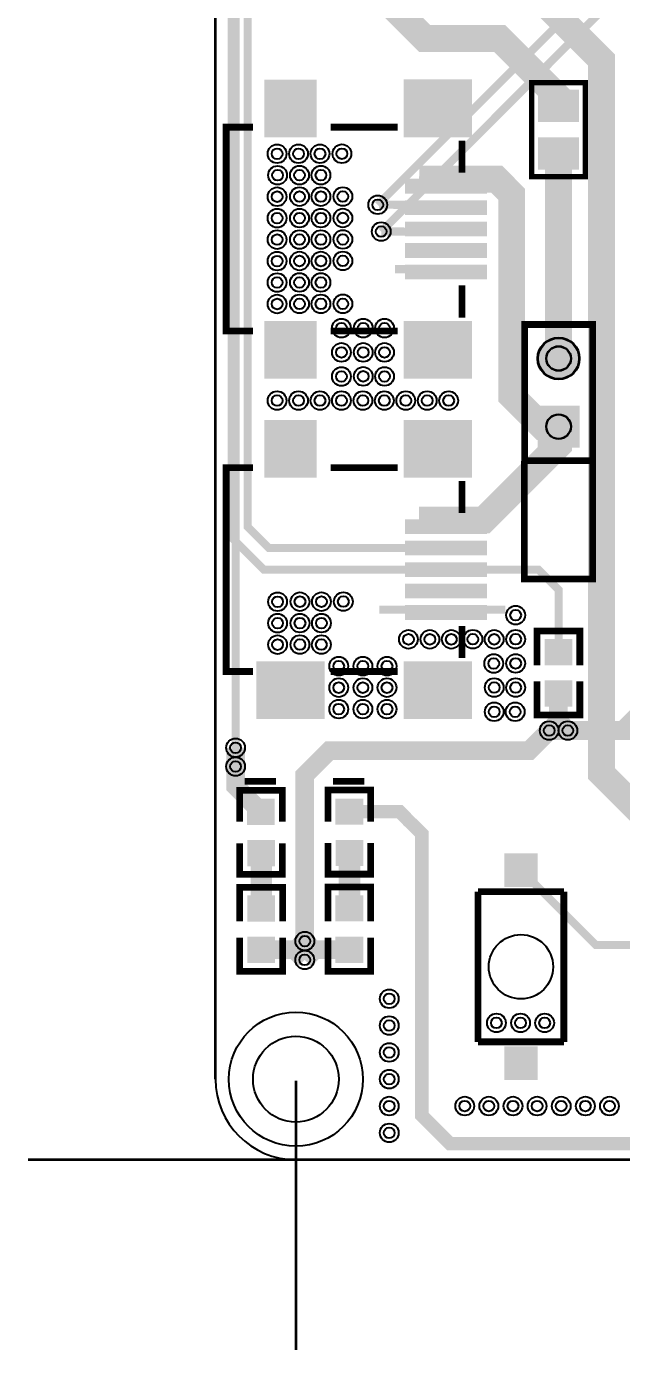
# Model space of a CAD drawing. Header units: millimetres. Extents: x -2 to 136, y -52 to 51.
# Drawn here: x -2.05 to 20.15, y -52.15 to -2.75 of the extents above; entities that cross this region are included whole.
import ezdxf

# ---------------------------------------------------------------- set-up
doc = ezdxf.new("R2010")
doc.units = ezdxf.units.MM
for name, color, linetype, true_color in [('BoardOutline', 7, 'Continuous', 0xff00ff), ('BottomLayer', 7, 'Continuous', 0x0000ff), ('BottomSolderLayer', 7, 'Continuous', 0xaa00ff), ('Document', 7, 'Continuous', 0xffffff), ('Hole', 7, 'Continuous', 0x222222), ('Multi-Layer', 7, 'Continuous', 0xc0c0c0), ('TopLayer', 7, 'Continuous', 0xff0000), ('TopPasterLayer', 7, 'Continuous', 0x808080), ('TopSilkLayer', 7, 'Continuous', 0xffff00), ('TopSolderLayer', 7, 'Continuous', 0x800080)]:
    doc.layers.add(name, color=color, linetype=linetype, true_color=true_color)

msp = doc.modelspace()

# ---------------------------------------------------------------- hatches: boundary and pattern name
at = {"layer": 'BottomSolderLayer'}
for points in [[(17.017500635001323, -15.130810261620582, 1), (18.588290576581205, -15.130810261620582, 1)], [(18.588264327626575, -18.456184063466026), (17.017526883955725, -18.456184063466026), (17.017526883955725, -16.885446619795403), (18.588264327626575, -16.885446619795403)]]:
    msp.add_hatch(color=256, dxfattribs=at).paths.add_polyline_path(points)
at = {"layer": 'Multi-Layer'}
for points in [[(17.042900685801424, -15.130810261620582, 1), (18.562890525781103, -15.130810261620582, 1)], [(18.56286512573024, -18.43078486156969), (17.04292608585206, -18.43078486156969), (17.04292608585206, -16.910845821691623), (18.56286512573024, -16.910845821691623)]]:
    msp.add_hatch(color=256, dxfattribs=at).paths.add_polyline_path(points)
at = {"layer": 'TopLayer'}
for points in [[(6.850393700787436, -4.758953517907003), (8.750317500634765, -4.758953517907003), (8.750317500634765, -6.859029718059446), (6.850393700787436, -6.859029718059446)], [(12.049784099567887, -4.7538735077470164), (14.549911099822111, -4.7538735077470164), (14.549911099822111, -6.85394970789946), (12.049784099567887, -6.85394970789946)], [(17.06527813055618, -6.292354584709187), (17.06527813055618, -5.132588265176537), (18.53543307086602, -5.132588265176537), (18.53543307086602, -6.292354584709187)], [(17.06527813055618, -8.070358140716394), (17.06527813055618, -6.91059182118363), (18.53543307086602, -6.91059182118363), (18.53543307086602, -8.070358140716394)], [(12.099822199644223, -8.455168910337875), (15.09982219964445, -8.455168910337875), (15.09982219964445, -8.955041910083764), (12.099822199644223, -8.955041910083764)], [(12.100076200152216, -9.254762509525108), (15.100076200152216, -9.254762509525108), (15.100076200152216, -9.754635509270997), (12.100076200152216, -9.754635509270997)], [(12.100076200152216, -10.054864109728214), (15.100076200152216, -10.054864109728214), (15.100076200152216, -10.554737109474218), (12.100076200152216, -10.554737109474218)], [(12.100076200152216, -10.854965709931435), (15.100076200152216, -10.854965709931435), (15.100076200152216, -11.354838709677438), (12.100076200152216, -11.354838709677438)], [(12.100076200152216, -11.654813309626661), (15.100076200152216, -11.654813309626661), (15.100076200152216, -12.154686309372664), (12.100076200152216, -12.154686309372664)], [(6.850393700787436, -13.755651511303085), (8.750317500634765, -13.755651511303085), (8.750317500634765, -15.855727711455415), (6.850393700787436, -15.855727711455415)], [(12.052070104140057, -13.755651511303085), (14.55194310388606, -13.755651511303085), (14.55194310388606, -15.855727711455415), (12.052070104140057, -15.855727711455415)], [(6.850393700787436, -17.453898907797793), (8.750317500634765, -17.453898907797793), (8.750317500634765, -19.553975107950237), (6.850393700787436, -19.553975107950237)], [(12.049784099567887, -17.448818897637807), (14.549911099822111, -17.448818897637807), (14.549911099822111, -19.54889509779025), (12.049784099567887, -19.54889509779025)], [(12.099822199644223, -21.150114300228665), (15.09982219964445, -21.150114300228665), (15.09982219964445, -21.649987299974555), (12.099822199644223, -21.649987299974555)], [(12.100076200152216, -21.9497078994159), (15.100076200152216, -21.9497078994159), (15.100076200152216, -22.449580899161788), (12.100076200152216, -22.449580899161788)], [(12.100076200152216, -22.749809499619005), (15.100076200152216, -22.749809499619005), (15.100076200152216, -23.249682499365008), (12.100076200152216, -23.249682499365008)], [(12.100076200152216, -23.549911099822225), (15.100076200152216, -23.549911099822225), (15.100076200152216, -24.049784099568228), (12.100076200152216, -24.049784099568228)], [(12.100076200152216, -24.349758699517338), (15.100076200152216, -24.349758699517338), (15.100076200152216, -24.849631699263455), (12.100076200152216, -24.849631699263455)], [(17.30505461010921, -26.542799085598176), (17.30505461010921, -25.612903225806576), (18.28498856997703, -25.612903225806576), (18.28498856997703, -26.542799085598176)], [(6.5504191008380985, -26.450596901193876), (9.050292100584102, -26.450596901193876), (9.050292100584102, -28.550673101346206), (6.5504191008380985, -28.550673101346206)], [(12.052070104140057, -26.450596901193876), (14.55194310388606, -26.450596901193876), (14.55194310388606, -28.550673101346206), (12.052070104140057, -28.550673101346206)], [(17.30505461010921, -28.084328168656384), (17.30505461010921, -27.15443230886467), (18.28498856997703, -27.15443230886467), (18.28498856997703, -28.084328168656384)], [(6.207772415544696, -32.49657099314197), (6.207772415544696, -31.56667513335026), (7.1877063754125174, -31.56667513335026), (7.1877063754125174, -32.49657099314197)], [(9.504699009397882, -32.491490982981986), (9.504699009397882, -31.561595123190273), (10.484632969265931, -31.561595123190273), (10.484632969265931, -32.491490982981986)], [(6.212852425704796, -34.03810007620018), (6.212852425704796, -33.10820421640847), (7.192786385572617, -33.10820421640847), (7.192786385572617, -34.03810007620018)], [(9.509779019557755, -34.03302006604008), (9.509779019557755, -33.10312420624848), (10.489712979425803, -33.10312420624848), (10.489712979425803, -34.03302006604008)], [(15.799085598171132, -34.80264160528327), (15.799085598171132, -33.60274320548638), (16.998983997968026, -33.60274320548638), (16.998983997968026, -34.80264160528327)], [(6.212852425704796, -36.09829819659649), (6.212852425704796, -35.168402336804775), (7.192786385572617, -35.168402336804775), (7.192786385572617, -36.09829819659649)], [(9.504699009397882, -36.09575819151644), (9.504699009397882, -35.16586233172461), (10.484632969265931, -35.16586233172461), (10.484632969265931, -36.09575819151644)], [(6.212852425704796, -37.63982727965458), (6.212852425704796, -36.70993141986287), (7.192786385572617, -36.70993141986287), (7.192786385572617, -37.63982727965458)], [(9.504699009397882, -37.63728727457453), (9.504699009397882, -36.70739141478282), (10.484632969265931, -36.70739141478282), (10.484632969265931, -37.63728727457453)], [(15.798323596647151, -40.80314960629926), (16.998221996443817, -40.80314960629926), (16.998221996443817, -42.00304800609604), (15.798323596647151, -42.00304800609604)]]:
    msp.add_hatch(color=256, dxfattribs=at).paths.add_polyline_path(points)
at = {"layer": 'TopPasterLayer'}
for points in [[(6.850393700787436, -4.758953517907003), (8.750317500634765, -4.758953517907003), (8.750317500634765, -6.859029718059446), (6.850393700787436, -6.859029718059446)], [(12.049784099567887, -4.7538735077470164), (14.549911099822111, -4.7538735077470164), (14.549911099822111, -6.85394970789946), (12.049784099567887, -6.85394970789946)], [(17.06527813055618, -6.292354584709187), (17.06527813055618, -5.132588265176537), (18.53543307086602, -5.132588265176537), (18.53543307086602, -6.292354584709187)], [(17.06527813055618, -8.070358140716394), (17.06527813055618, -6.91059182118363), (18.53543307086602, -6.91059182118363), (18.53543307086602, -8.070358140716394)], [(12.099822199644223, -8.455168910337875), (15.09982219964445, -8.455168910337875), (15.09982219964445, -8.955041910083764), (12.099822199644223, -8.955041910083764)], [(12.100076200152216, -9.254762509525108), (15.100076200152216, -9.254762509525108), (15.100076200152216, -9.754635509270997), (12.100076200152216, -9.754635509270997)], [(12.100076200152216, -10.054864109728214), (15.100076200152216, -10.054864109728214), (15.100076200152216, -10.554737109474218), (12.100076200152216, -10.554737109474218)], [(12.100076200152216, -10.854965709931435), (15.100076200152216, -10.854965709931435), (15.100076200152216, -11.354838709677438), (12.100076200152216, -11.354838709677438)], [(12.100076200152216, -11.654813309626661), (15.100076200152216, -11.654813309626661), (15.100076200152216, -12.154686309372664), (12.100076200152216, -12.154686309372664)], [(6.850393700787436, -13.755651511303085), (8.750317500634765, -13.755651511303085), (8.750317500634765, -15.855727711455415), (6.850393700787436, -15.855727711455415)], [(12.052070104140057, -13.755651511303085), (14.55194310388606, -13.755651511303085), (14.55194310388606, -15.855727711455415), (12.052070104140057, -15.855727711455415)], [(6.850393700787436, -17.453898907797793), (8.750317500634765, -17.453898907797793), (8.750317500634765, -19.553975107950237), (6.850393700787436, -19.553975107950237)], [(12.049784099567887, -17.448818897637807), (14.549911099822111, -17.448818897637807), (14.549911099822111, -19.54889509779025), (12.049784099567887, -19.54889509779025)], [(12.099822199644223, -21.150114300228665), (15.09982219964445, -21.150114300228665), (15.09982219964445, -21.649987299974555), (12.099822199644223, -21.649987299974555)], [(12.100076200152216, -21.9497078994159), (15.100076200152216, -21.9497078994159), (15.100076200152216, -22.449580899161788), (12.100076200152216, -22.449580899161788)], [(12.100076200152216, -22.749809499619005), (15.100076200152216, -22.749809499619005), (15.100076200152216, -23.249682499365008), (12.100076200152216, -23.249682499365008)], [(12.100076200152216, -23.549911099822225), (15.100076200152216, -23.549911099822225), (15.100076200152216, -24.049784099568228), (12.100076200152216, -24.049784099568228)], [(12.100076200152216, -24.349758699517338), (15.100076200152216, -24.349758699517338), (15.100076200152216, -24.849631699263455), (12.100076200152216, -24.849631699263455)], [(17.30505461010921, -26.542799085598176), (17.30505461010921, -25.612903225806576), (18.28498856997703, -25.612903225806576), (18.28498856997703, -26.542799085598176)], [(6.5504191008380985, -26.450596901193876), (9.050292100584102, -26.450596901193876), (9.050292100584102, -28.550673101346206), (6.5504191008380985, -28.550673101346206)], [(12.052070104140057, -26.450596901193876), (14.55194310388606, -26.450596901193876), (14.55194310388606, -28.550673101346206), (12.052070104140057, -28.550673101346206)], [(17.30505461010921, -28.084328168656384), (17.30505461010921, -27.15443230886467), (18.28498856997703, -27.15443230886467), (18.28498856997703, -28.084328168656384)], [(6.207772415544696, -32.49657099314197), (6.207772415544696, -31.56667513335026), (7.1877063754125174, -31.56667513335026), (7.1877063754125174, -32.49657099314197)], [(9.504699009397882, -32.491490982981986), (9.504699009397882, -31.561595123190273), (10.484632969265931, -31.561595123190273), (10.484632969265931, -32.491490982981986)], [(6.212852425704796, -34.03810007620018), (6.212852425704796, -33.10820421640847), (7.192786385572617, -33.10820421640847), (7.192786385572617, -34.03810007620018)], [(9.509779019557755, -34.03302006604008), (9.509779019557755, -33.10312420624848), (10.489712979425803, -33.10312420624848), (10.489712979425803, -34.03302006604008)], [(15.799085598171132, -34.80264160528327), (15.799085598171132, -33.60274320548638), (16.998983997968026, -33.60274320548638), (16.998983997968026, -34.80264160528327)], [(6.212852425704796, -36.09829819659649), (6.212852425704796, -35.168402336804775), (7.192786385572617, -35.168402336804775), (7.192786385572617, -36.09829819659649)], [(9.504699009397882, -36.09575819151644), (9.504699009397882, -35.16586233172461), (10.484632969265931, -35.16586233172461), (10.484632969265931, -36.09575819151644)], [(6.212852425704796, -37.63982727965458), (6.212852425704796, -36.70993141986287), (7.192786385572617, -36.70993141986287), (7.192786385572617, -37.63982727965458)], [(9.504699009397882, -37.63728727457453), (9.504699009397882, -36.70739141478282), (10.484632969265931, -36.70739141478282), (10.484632969265931, -37.63728727457453)], [(15.798323596647151, -40.80314960629926), (16.998221996443817, -40.80314960629926), (16.998221996443817, -42.00304800609604), (15.798323596647151, -42.00304800609604)]]:
    msp.add_hatch(color=256, dxfattribs=at).paths.add_polyline_path(points)
at = {"layer": 'TopSolderLayer'}
for points in [[(6.824994668665113, -4.733552545446059), (8.775716532757087, -4.733552545446059), (8.775716532757087, -6.884430690520389), (6.824994668665113, -6.884430690520389)], [(12.024380177792409, -4.728472535286073), (14.575309860297011, -4.728472535286073), (14.575309860297011, -6.8793506803602895), (12.024380177792409, -6.8793506803602895)], [(17.033086601503555, -6.312395474972504), (17.033086601503555, -5.112547374913333), (18.567624599918645, -5.112547374913333), (18.567624599918645, -6.312395474972504)], [(17.033086601503555, -8.090399030979597), (17.033086601503555, -6.890550930920426), (18.567624599918645, -6.890550930920426), (18.567624599918645, -8.090399030979597)], [(12.074419998302119, -8.429775311163553), (15.125220099902663, -8.429775311163553), (15.125220099902663, -8.980435509258086), (12.074419998302119, -8.980435509258086)], [(12.074673998810113, -9.229368910350786), (15.125474100410429, -9.229368910350786), (15.125474100410429, -9.78002910844532), (12.074673998810113, -9.78002910844532)], [(12.074673998810113, -10.029470510553892), (15.125474100410429, -10.029470510553892), (15.125474100410429, -10.58013070864854), (12.074673998810113, -10.58013070864854)], [(12.074673998810113, -10.829572110757113), (15.125474100410429, -10.829572110757113), (15.125474100410429, -11.38023230885176), (12.074673998810113, -11.38023230885176)], [(12.074673998810113, -11.62941971045234), (15.125474100410429, -11.62941971045234), (15.125474100410429, -12.180079908546986), (12.074673998810113, -12.180079908546986)], [(6.824994668665113, -13.730250538842142), (8.775716532757087, -13.730250538842142), (8.775716532757087, -15.881128683916359), (6.824994668665113, -15.881128683916359)], [(12.026671343665157, -13.730250538842142), (14.57734186436096, -13.730250538842142), (14.57734186436096, -15.881128683916359), (12.026671343665157, -15.881128683916359)], [(17.017500635001323, -15.130810261620582, 1), (18.588290576581205, -15.130810261620582, 1)], [(18.588264327626575, -18.456184063466026), (17.017526883955725, -18.456184063466026), (17.017526883955725, -16.885446619795403), (18.588264327626575, -16.885446619795403)], [(6.824994668665113, -17.42849793533685), (8.775716532757087, -17.42849793533685), (8.775716532757087, -19.57937608041118), (6.824994668665113, -19.57937608041118)], [(12.024380177792409, -17.423417925176864), (14.575309860297011, -17.423417925176864), (14.575309860297011, -19.57429607025108), (12.024380177792409, -19.57429607025108)], [(12.074419998302119, -21.124720701054343), (15.125220099902663, -21.124720701054343), (15.125220099902663, -21.675380899148877), (12.074419998302119, -21.675380899148877)], [(12.074673998810113, -21.924314300241576), (15.125474100410429, -21.924314300241576), (15.125474100410429, -22.47497449833611), (12.074673998810113, -22.47497449833611)], [(12.074673998810113, -22.724415900444683), (15.125474100410429, -22.724415900444683), (15.125474100410429, -23.27507609853933), (12.074673998810113, -23.27507609853933)], [(12.074673998810113, -23.524517500647903), (15.125474100410429, -23.524517500647903), (15.125474100410429, -24.07517769874255), (12.074673998810113, -24.07517769874255)], [(12.074673998810113, -24.324365100343016), (15.125474100410429, -24.324365100343016), (15.125474100410429, -24.875025298437777), (12.074673998810113, -24.875025298437777)], [(17.27828777154423, -26.566895556808277), (17.27828777154423, -25.588793587125906), (18.31175540854224, -25.588793587125906), (18.31175540854224, -26.566895556808277)], [(6.525020340363199, -26.425195928732933), (9.075690861059002, -26.425195928732933), (9.075690861059002, -28.57607407380715), (6.525020340363199, -28.57607407380715)], [(12.026671343665157, -26.425195928732933), (14.57734186436096, -26.425195928732933), (14.57734186436096, -28.57607407380715), (12.026671343665157, -28.57607407380715)], [(17.27828777154423, -28.108424639866485), (17.27828777154423, -27.130322670184), (18.31175540854224, -27.130322670184), (18.31175540854224, -28.108424639866485)], [(6.1810055769797145, -32.52066746435207), (6.1810055769797145, -31.54256549466959), (7.214473213977726, -31.54256549466959), (7.214473213977726, -32.52066746435207)], [(9.4779321708329, -32.51558745419209), (9.4779321708329, -31.537485484509602), (10.511399807830912, -31.537485484509602), (10.511399807830912, -32.51558745419209)], [(6.186085587139814, -34.06219654741017), (6.186085587139814, -33.08409457772791), (7.219553224137826, -33.08409457772791), (7.219553224137826, -34.06219654741017)], [(9.483012180992773, -34.05711653725018), (9.483012180992773, -33.07901456756781), (10.516479817990785, -33.07901456756781), (10.516479817990785, -34.05711653725018)], [(15.77368554737086, -34.828041656083315), (15.77368554737086, -33.57734315468633), (17.02438404876807, -33.57734315468633), (17.02438404876807, -34.828041656083315)], [(6.186085587139814, -36.12239466780659), (6.186085587139814, -35.144292698124104), (7.219553224137826, -35.144292698124104), (7.219553224137826, -36.12239466780659)], [(9.4779321708329, -36.119854662726425), (9.4779321708329, -35.141752693044054), (10.511399807830912, -35.141752693044054), (10.511399807830912, -36.119854662726425)], [(6.186085587139814, -37.66392375086468), (6.186085587139814, -36.6858217811822), (7.219553224137826, -36.6858217811822), (7.219553224137826, -37.66392375086468)], [(9.4779321708329, -37.66138374578463), (9.4779321708329, -36.68328177610215), (10.511399807830912, -36.68328177610215), (10.511399807830912, -37.66138374578463)], [(15.77292354584688, -40.7777495554991), (17.02362204724409, -40.7777495554991), (17.02362204724409, -42.02844805689608), (15.77292354584688, -42.02844805689608)]]:
    msp.add_hatch(color=256, dxfattribs=at).paths.add_polyline_path(points)

# ---------------------------------------------------------------- linework, layer by layer
at = {"layer": 'BoardOutline', "const_width": 0.1}
for points in [[(5, -42), (5, 41.999999999999886)], [(126.99999999999977, -45), (8, -45)]]:
    msp.add_lwpolyline(points, dxfattribs=at)
at = {"layer": 'BoardOutline'}
msp.add_arc((8.000507958019853, -41.99949204198026), 3.000508001016003, 180.00969964113642, 270, dxfattribs=at)
at = {"layer": 'BottomLayer'}
for points, const_width in [([(91.1480822961646, 38.709677419354875), (89.88569977139946, 37.44983489966978), (72.1005842011682, 37.44983489966978), (68.54965709931412, 33.90906781813567), (59.349758699517224, 33.90906781813567), (56.44907289814569, 36.80467360934722), (39.70027940055866, 36.80467360934722), (35.99974599949178, 40.49987299974589), (23.949961899923665, 40.49987299974589), (17.99923799847602, 34.54914909829813), (8.0492760985519, 34.54914909829813), (5.750571501142986, 32.258064516129025), (5.750571501142986, -29.639319278638595)], 0.29997459994919995), ([(11.18364236728462, -10.398780797561585), (23.29997459994911, 1.717551435102905), (23.29997459994911, 8.10007620015233), (23.29997459994911, 8.503429006858028), (22.55270510541004, 9.250698501396982)], 0.29997459994919995), ([(22.55270510541004, 8.001016002031974), (22.55270510541004, 2.098044196088381), (11.054102108204233, -9.400558801117654)], 0.29997459994919995), ([(20.901701803403512, -28.295656591313218), (20.19812039624071, -28.99923799847602), (19.34975869951745, -28.99923799847602)], 0.7000254000508002), ([(18.147574295148615, -29), (17.452628905257825, -29)], 0.7000254000508002), ([(20.901701803403512, -28.99923799847602), (18.147574295148615, -29)], 0.7000254000508002), ([(5.750063500126771, -29.639827279654583), (5.750063500126771, -30.34239268478541)], 0.5)]:
    msp.add_lwpolyline(points, dxfattribs=dict(at, const_width=const_width))
at = {"layer": 'BottomSolderLayer'}
for centre, radius in [((17.802895605791264, -15.130810261620582), 0.7853949707899417), ((17.802895605791264, -15.130810261620582), 0.4650527287686039), ((17.802895605791264, -17.670815341630714), 0.4650527287686039)]:
    msp.add_circle(centre, radius, dxfattribs=at)
at = {"layer": 'Document'}
for points, const_width in [([(6.39979679959356, -6.504699009397996), (5.39979679959356, -6.504699009397996), (5.39979679959356, -14.104902209804436), (6.39979679959356, -14.104902209804436)], 0.25400050800101603), ([(6.39979679959356, -19.199644399288786), (5.39979679959356, -19.199644399288786), (5.39979679959356, -26.799847599695227), (6.39979679959356, -26.799847599695227)], 0.25400050800101603), ([(8.001016002031974, -42.04978409956823), (8, -52.100076200152444)], 0.10160020320040641), ([(10.050800101600089, -45.00127000254008), (-2, -45)], 0.10160020320040641)]:
    msp.add_lwpolyline(points, dxfattribs=dict(at, const_width=const_width))
msp.add_circle((8.001016002031974, -41.998983997968026), 2.4993649987299977, dxfattribs=at)
at = {"layer": 'Hole'}
for centre in [(7.29997459994911, -7.498094996190048), (8.100076200152444, -7.498094996190048), (8.90017780035555, -7.498094996190048), (9.718059436118892, -7.495554991110112), (7.3177546355093455, -8.298196596393268), (8.13563627127246, -8.295656591313218), (8.935737871475794, -8.295656591313218), (7.29997459994911, -9.098298196596488), (8.13563627127246, -9.095758191516438), (8.935737871475794, -9.095758191516438), (9.75361950723891, -9.093218186436502), (11.054102108204233, -9.400558801117654), (7.29997459994911, -9.898399796799595), (8.13563627127246, -9.895859791719658), (8.935737871475794, -9.895859791719658), (9.75361950723891, -9.893319786639609), (11.18364236728462, -10.398780797561585), (7.29997459994911, -10.698501397002815), (8.13563627127246, -10.695961391922879), (8.935737871475794, -10.695961391922879), (9.75361950723891, -10.690881381762779), (7.29997459994911, -11.498602997206035), (8.13563627127246, -11.496062992126099), (8.935737871475794, -11.496062992126099), (9.75361950723891, -11.493522987046049), (7.29997459994911, -12.298704597409255), (8.13563627127246, -12.296164592329205), (8.935737871475794, -12.296164592329205), (7.29997459994911, -13.098806197612475), (8.13563627127246, -13.096266192532426), (8.935737871475794, -13.096266192532426), (9.75361950723891, -13.09372618745249), (9.700279400558657, -14.000508001015987), (10.513081026162126, -14.000508001015987), (11.308102616205133, -14.000508001015987), (9.700279400558657, -14.902209804419613), (10.513081026162126, -14.902209804419613), (11.308102616205133, -14.902209804419613), (9.700279400558657, -15.801371602743188), (10.513081026162126, -15.796291592583202), (11.308102616205133, -15.798831597663138), (7.29997459994911, -16.700533401066878), (8.100076200152444, -16.700533401066878), (8.90017780035555, -16.700533401066878), (9.700279400558657, -16.700533401066878), (10.50038100076199, -16.700533401066878), (11.300482600965097, -16.700533401066878), (12.10058420116843, -16.700533401066878), (12.900685801371537, -16.700533401066878), (13.700787401574644, -16.700533401066878), (7.3177546355093455, -24.19862839725681), (8.153416306832696, -24.196088392176875), (8.953517907035803, -24.196088392176875), (9.771399542799145, -24.193548387096826), (16.20015240030466, -24.699009398018802), (7.3177546355093455, -24.998729997460032), (8.153416306832696, -24.996189992379982), (8.953517907035803, -24.996189992379982), (7.3177546355093455, -25.798831597663252), (8.150876301752533, -25.796291592583202), (8.950977901955639, -25.796291592583202), (12.199644399288673, -25.600711201422428), (12.999745999492006, -25.600711201422428), (13.799847599695113, -25.600711201422428), (14.602489204978156, -25.59817119634249), (15.39751079502139, -25.600711201422428), (16.20015240030466, -25.59817119634249), (9.598679197358251, -26.60147320294641), (10.50038100076199, -26.60147320294641), (11.399542799085566, -26.60147320294641), (15.382270764541545, -26.502413004826053), (16.20015240030466, -26.497332994666067), (9.598679197358251, -27.40157480314963), (10.50038100076199, -27.40157480314963), (11.399542799085566, -27.40157480314963), (15.400050800101553, -27.39903479806958), (16.20015240030466, -27.39903479806958), (9.598679197358251, -28.20167640335285), (10.50038100076199, -28.20167640335285), (11.399542799085566, -28.20167640335285), (15.400050800101553, -28.300736601473204), (16.18237236474465, -28.300736601473204), (17.45237490474983, -29.001778003555955), (18.14833629667237, -29.001778003555955), (5.750571501142986, -29.64185928371853), (5.750571501142986, -30.342900685801396), (8.333756667513398, -36.850393700787436), (8.331216662433235, -37.5514351028703), (11.483362966725736, -38.99923799847602), (11.483362966725736, -40), (15.481330962661787, -39.900939801879645), (16.383032766065526, -39.900939801879645), (17.2821945643891, -39.900939801879645), (11.483362966725736, -41.000762001524095), (11.483362966725736, -41.998983997968026), (11.483362966725736, -42.999745999492006), (14.300228600457103, -42.999745999492006), (15.199390398780679, -42.999745999492006), (16.101092202184418, -42.999745999492006), (17.000254000507994, -42.999745999492006), (17.89941579883157, -42.999745999492006), (18.80111760223531, -42.999745999492006), (19.700279400558884, -42.999745999492006), (11.483362966725736, -44.00050800101599)]:
    msp.add_circle(centre, 0.2, dxfattribs=at)
at = {"layer": 'Multi-Layer'}
for centre, radius in [((7.29997459994911, -7.498094996190048), 0.3500127000254001), ((8.100076200152444, -7.498094996190048), 0.3500127000254001), ((8.90017780035555, -7.498094996190048), 0.3500127000254001), ((9.718059436118892, -7.495554991110112), 0.3500127000254001), ((7.3177546355093455, -8.298196596393268), 0.3500127000254001), ((8.13563627127246, -8.295656591313218), 0.3500127000254001), ((8.935737871475794, -8.295656591313218), 0.3500127000254001), ((7.29997459994911, -9.098298196596488), 0.3500127000254001), ((8.13563627127246, -9.095758191516438), 0.3500127000254001), ((8.935737871475794, -9.095758191516438), 0.3500127000254001), ((9.75361950723891, -9.093218186436502), 0.3500127000254001), ((11.054102108204233, -9.400558801117654), 0.3500127000254001), ((7.29997459994911, -9.898399796799595), 0.3500127000254001), ((8.13563627127246, -9.895859791719658), 0.3500127000254001), ((8.935737871475794, -9.895859791719658), 0.3500127000254001), ((9.75361950723891, -9.893319786639609), 0.3500127000254001), ((7.29997459994911, -10.698501397002815), 0.3500127000254001), ((8.13563627127246, -10.695961391922879), 0.3500127000254001), ((8.935737871475794, -10.695961391922879), 0.3500127000254001), ((9.75361950723891, -10.690881381762779), 0.3500127000254001), ((11.18364236728462, -10.398780797561585), 0.3500127000254001), ((7.29997459994911, -11.498602997206035), 0.3500127000254001), ((8.13563627127246, -11.496062992126099), 0.3500127000254001), ((8.935737871475794, -11.496062992126099), 0.3500127000254001), ((9.75361950723891, -11.493522987046049), 0.3500127000254001), ((7.29997459994911, -12.298704597409255), 0.3500127000254001), ((8.13563627127246, -12.296164592329205), 0.3500127000254001), ((8.935737871475794, -12.296164592329205), 0.3500127000254001), ((7.29997459994911, -13.098806197612475), 0.3500127000254001), ((8.13563627127246, -13.096266192532426), 0.3500127000254001), ((8.935737871475794, -13.096266192532426), 0.3500127000254001), ((9.75361950723891, -13.09372618745249), 0.3500127000254001), ((9.700279400558657, -14.000508001015987), 0.3500127000254001), ((10.513081026162126, -14.000508001015987), 0.3500127000254001), ((11.308102616205133, -14.000508001015987), 0.3500127000254001), ((9.700279400558657, -14.902209804419613), 0.3500127000254001), ((10.513081026162126, -14.902209804419613), 0.3500127000254001), ((11.308102616205133, -14.902209804419613), 0.3500127000254001), ((17.802895605791264, -15.130810261620582), 0.7599949199898401), ((17.802895605791264, -15.130810261620582), 0.4500127000254001), ((9.700279400558657, -15.801371602743188), 0.3500127000254001), ((10.513081026162126, -15.796291592583202), 0.3500127000254001), ((11.308102616205133, -15.798831597663138), 0.3500127000254001), ((7.29997459994911, -16.700533401066878), 0.3500127000254001), ((8.100076200152444, -16.700533401066878), 0.3500127000254001), ((8.90017780035555, -16.700533401066878), 0.3500127000254001), ((9.700279400558657, -16.700533401066878), 0.3500127000254001), ((10.50038100076199, -16.700533401066878), 0.3500127000254001), ((11.300482600965097, -16.700533401066878), 0.3500127000254001), ((12.10058420116843, -16.700533401066878), 0.3500127000254001), ((12.900685801371537, -16.700533401066878), 0.3500127000254001), ((13.700787401574644, -16.700533401066878), 0.3500127000254001), ((17.802895605791264, -17.670815341630714), 0.4500127000254001), ((7.3177546355093455, -24.19862839725681), 0.3500127000254001), ((8.153416306832696, -24.196088392176875), 0.3500127000254001), ((8.953517907035803, -24.196088392176875), 0.3500127000254001), ((9.771399542799145, -24.193548387096826), 0.3500127000254001), ((7.3177546355093455, -24.998729997460032), 0.3500127000254001), ((8.153416306832696, -24.996189992379982), 0.3500127000254001), ((8.953517907035803, -24.996189992379982), 0.3500127000254001), ((16.20015240030466, -24.699009398018802), 0.3500127000254001), ((7.3177546355093455, -25.798831597663252), 0.3500127000254001), ((8.150876301752533, -25.796291592583202), 0.3500127000254001), ((8.950977901955639, -25.796291592583202), 0.3500127000254001), ((12.199644399288673, -25.600711201422428), 0.3500127000254001), ((12.999745999492006, -25.600711201422428), 0.3500127000254001), ((13.799847599695113, -25.600711201422428), 0.3500127000254001), ((14.602489204978156, -25.59817119634249), 0.3500127000254001), ((15.39751079502139, -25.600711201422428), 0.3500127000254001), ((16.20015240030466, -25.59817119634249), 0.3500127000254001), ((15.382270764541545, -26.502413004826053), 0.3500127000254001), ((16.20015240030466, -26.497332994666067), 0.3500127000254001), ((9.598679197358251, -26.60147320294641), 0.3500127000254001), ((10.50038100076199, -26.60147320294641), 0.3500127000254001), ((11.399542799085566, -26.60147320294641), 0.3500127000254001), ((9.598679197358251, -27.40157480314963), 0.3500127000254001), ((10.50038100076199, -27.40157480314963), 0.3500127000254001), ((11.399542799085566, -27.40157480314963), 0.3500127000254001), ((15.400050800101553, -27.39903479806958), 0.3500127000254001), ((16.20015240030466, -27.39903479806958), 0.3500127000254001), ((9.598679197358251, -28.20167640335285), 0.3500127000254001), ((10.50038100076199, -28.20167640335285), 0.3500127000254001), ((11.399542799085566, -28.20167640335285), 0.3500127000254001), ((15.400050800101553, -28.300736601473204), 0.3500127000254001), ((16.18237236474465, -28.300736601473204), 0.3500127000254001), ((17.45237490474983, -29.001778003555955), 0.3500127000254001), ((18.14833629667237, -29.001778003555955), 0.3500127000254001), ((5.750571501142986, -29.64185928371853), 0.3500127000254001), ((5.750571501142986, -30.342900685801396), 0.3500127000254001), ((8.333756667513398, -36.850393700787436), 0.3500127000254001), ((8.331216662433235, -37.5514351028703), 0.3500127000254001), ((11.483362966725736, -38.99923799847602), 0.3500127000254001), ((11.483362966725736, -40), 0.3500127000254001), ((15.481330962661787, -39.900939801879645), 0.3500127000254001), ((16.383032766065526, -39.900939801879645), 0.3500127000254001), ((17.2821945643891, -39.900939801879645), 0.3500127000254001), ((8.001016002031974, -41.998983997968026), 1.6), ((11.483362966725736, -41.000762001524095), 0.3500127000254001), ((11.483362966725736, -41.998983997968026), 0.3500127000254001), ((11.483362966725736, -42.999745999492006), 0.3500127000254001), ((14.300228600457103, -42.999745999492006), 0.3500127000254001), ((15.199390398780679, -42.999745999492006), 0.3500127000254001), ((16.101092202184418, -42.999745999492006), 0.3500127000254001), ((17.000254000507994, -42.999745999492006), 0.3500127000254001), ((17.89941579883157, -42.999745999492006), 0.3500127000254001), ((18.80111760223531, -42.999745999492006), 0.3500127000254001), ((19.700279400558884, -42.999745999492006), 0.3500127000254001), ((11.483362966725736, -44.00050800101599), 0.3500127000254001)]:
    msp.add_circle(centre, radius, dxfattribs=at)
at = {"layer": 'TopLayer'}
for points, const_width in [([(17.8003556007111, -5.712471424942805), (17.8003556007111, -5.400304800609661), (15.599949199898447, -3.19989839979678), (12.799847599695113, -3.19989839979678), (10.199898399796666, -0.5999491998984468), (10.199898399796666, 8.19989839979678), (7.400050800101553, 10.999745999492006), (7.400050800101553, 21.80010160020322), (10.800101600203106, 25.200152400304773), (10.800101600203106, 40.330200660401374), (12.700025400050663, 42.23012446024893)], 1), ([(9.45135890271763, 32.00152400304796), (9.45135890271763, 30.25120650241297), (8.90017780035555, 29.700025400050777), (7, 29.700025400050777), (6.199898399796666, 28.899923799847556), (6.199898399796666, -21.400050800101667), (6.999491998983785, -22.1996443992889), (13.599187198374239, -22.1996443992889)], 0.29997459994919995), ([(8.501397002793965, 30.70104140208275), (6.801117602235081, 30.70104140208275), (5.599949199898219, 29.499872999746003), (5.599949199898219, -21.799847599695227), (6.799847599695113, -22.99974599949212), (13.599187198374239, -22.99974599949212)], 0.29997459994919995), ([(11.69926339852691, 7.543815087630151), (11.69926339852691, 0.7007874015747575), (13.598933197866245, -1.1988823977648053), (16.598933197866472, -1.1988823977648053), (19.40055880111754, -4.000508001015987), (19.40055880111754, -30.599441198882346), (21.00076200152398, -32.199644399288786), (54.59994919989822, -32.199644399288786)], 1), ([(17.802895605791264, -15.130810261620582), (17.8003556007111, -15.128270256540532), (17.8003556007111, -7.490474980949898)], 1), ([(17.802895605791264, -17.670815341630714), (17.193294386588605, -17.670815341630714), (16.050038100076108, -16.527559055118104), (16.050038100076108, -9.00787401574803), (15.487680975361855, -8.445516891033776), (12.59994919989822, -8.439928879857803)], 1), ([(13.599187198374239, -9.404622809245552), (11.100076200152216, -9.400050800101553)], 0.29997459994919995), ([(13.59994919989822, -10.400050800101667), (11.185420370840802, -10.39522479044956)], 0.29997459994919995), ([(11.700025400050663, -11.80010160020322), (13.29997459994911, -11.80010160020322)], 0.29997459994919995), ([(17.802895605791264, -17.670815341630714), (17.802895605791264, -18.362458724917474), (15.015494030988066, -21.149860299720558), (12.59994919989822, -21.149860299720558)], 1), ([(13.599187198374239, -22.99974599949212), (17.049784099568114, -22.99974599949212), (17.70002540005089, -23.64998729997467), (17.8003556007111, -23.750317500635106), (17.8003556007111, -26.07823215646431)], 0.29997459994919995), ([(11.117602235204458, -24.498348996697928), (12.717805435610671, -24.498348996697928)], 0.29997459994919995), ([(14.217424434848908, -24.498348996697928), (15.817627635255349, -24.498348996697928)], 0.29997459994919995), ([(17.45237490474983, -29.001778003555955), (17.795275590551228, -28.658877317754673), (17.795275590551228, -27.61493522987041)], 0.7000254000508002), ([(18.14833629667237, -29.001778003555955), (17.795275590551228, -28.648717297434587), (17.795275590551228, -27.61493522987041)], 0.7000254000508002), ([(17.45237490474983, -29.001778003555955), (16.70408940817879, -29.750063500127112), (9.849885699771448, -29.750063500127112), (9.249936499873002, -29.750063500127112), (8.450088900177661, -30.549911099822225), (8.331216662433235, -30.66878333756665), (8.331216662433235, -37.5514351028703)], 0.7000254000508002), ([(18.14833629667237, -29.001778003555955), (17.45237490474983, -29.001778003555955)], 0.7000254000508002), ([(5.750571501142986, -29.64185928371853), (5.750571501142986, -31.07950215900439), (6.703073406146814, -32.03200406400822)], 0.7000254000508002), ([(43.29946659893312, -44.399288798577686), (13.749047498095024, -44.399288798577686), (12.700025400050663, -43.35026670053344), (12.700025400050663, -32.84988569977145), (12.199644399288673, -32.359664719329544), (11.877063754127448, -32.02946405892817), (9.999999999999773, -32.02946405892817)], 0.5), ([(6.703073406146814, -33.57124714249437), (6.708153416306686, -33.57632715265436), (6.708153416306686, -35.63373126746251)], 0.8), ([(9.999999999999773, -33.56616713233427), (9.999999999999773, -35.63119126238257)], 0.8), ([(29.700279400558884, -37.00025400050811), (19.194818389636566, -37.00025400050811), (16.398272796545598, -34.2037084074168)], 0.29997459994919995), ([(8.333756667513398, -36.850393700787436), (8.011176022351947, -37.17297434594866), (6.703073406146814, -37.17297434594866)], 0.7000254000508002), ([(8.333756667513398, -36.850393700787436), (8.65379730759446, -37.170434340868724), (9.9949199898399, -37.170434340868724)], 0.7000254000508002), ([(8.331216662433235, -37.5514351028703), (7.952755905511822, -37.17297434594866), (6.703073406146814, -37.17297434594866)], 0.7000254000508002), ([(8.331216662433235, -37.5514351028703), (8.712217424434812, -37.170434340868724), (9.9949199898399, -37.170434340868724)], 0.7000254000508002)]:
    msp.add_lwpolyline(points, dxfattribs=dict(at, const_width=const_width))
at = {"layer": 'TopSilkLayer'}
for points, const_width in [([(18.8003556007111, -6.351536703073407), (18.8003556007111, -6.347472694945395), (18.8003556007111, -4.85140970281941), (16.8003556007111, -4.85140970281941), (16.8003556007111, -6.347472694945395), (16.8003556007111, -6.351536703073407)], 0.2), ([(6.39979679959356, -14.104902209804436), (5.39979679959356, -14.104902209804436), (5.39979679959356, -6.504699009397996), (6.39979679959356, -6.504699009397996)], 0.25400050800101603), ([(9.299974599948882, -6.504699009397996), (11.799847599695113, -6.504699009397996)], 0.25400050800101603), ([(16.8003556007111, -6.851409702819524), (16.8003556007111, -6.351536703073407), (16.8003556007111, -8.351536703073407), (18.8003556007111, -8.351536703073407), (18.8003556007111, -6.855473710947422), (18.8003556007111, -6.351536703073407)], 0.2), ([(14.199898399796666, -7.0048260096519925), (14.199898399796666, -8.198628397256812)], 0.25400050800101603), ([(14.199898399796666, -12.40487680975366), (14.199898399796666, -13.60477520955044)], 0.25400050800101603), ([(11.799847599695113, -14.104902209804436), (9.299974599948882, -14.104902209804436)], 0.25400050800101603), ([(6.39979679959356, -26.799847599695227), (5.39979679959356, -26.799847599695227), (5.39979679959356, -19.199644399288786), (6.39979679959356, -19.199644399288786)], 0.25400050800101603), ([(9.299974599948882, -19.199644399288786), (11.799847599695113, -19.199644399288786)], 0.25400050800101603), ([(19.07035814071628, -18.9077978155957), (19.072644145288223, -23.350012700025445), (16.527559055118218, -23.350012700025445), (16.527051054102003, -18.950977901955866)], 0.25), ([(14.199898399796666, -19.699771399542783), (14.199898399796666, -20.893573787147602)], 0.25400050800101603), ([(14.199898399796666, -25.09982219964445), (14.199898399796666, -26.29972059944123)], 0.25400050800101603), ([(16.9949199898399, -26.563627127254335), (16.9949199898399, -26.547879095758162), (16.9949199898399, -25.285496570993132), (18.59512319024634, -25.285496570993132), (18.59512319024634, -26.563627127254335)], 0.25), ([(11.799847599695113, -26.799847599695227), (9.299974599948882, -26.799847599695227)], 0.25400050800101603), ([(16.9949199898399, -27.16560833121673), (16.9949199898399, -28.419608839217744), (18.59512319024634, -28.419608839217744), (18.59512319024634, -27.16560833121673)], 0.25), ([(5.897637795275614, -32.40157480314963), (5.897637795275614, -32.350012700025445), (5.897637795275614, -31.226568453136906), (7.497840995682054, -31.226568453136906), (7.497840995682054, -32.40157480314963)], 0.25), ([(7.261874523748929, -30.89662179324364), (6.093472186944155, -30.89662179324364)], 0.25), ([(9.194564389128573, -32.39649479298964), (9.194564389128573, -32.34493268986546), (9.194564389128573, -31.22148844297692), (10.794767589535013, -31.22148844297692), (10.794767589535013, -32.39649479298964)], 0.25), ([(10.558801117602115, -30.89154178308354), (9.390398780797568, -30.89154178308354)], 0.25), ([(5.897637795275614, -33.20167640335285), (5.897637795275614, -34.360680721361405), (7.497840995682054, -34.360680721361405), (7.497840995682054, -33.20167640335285)], 0.25), ([(9.194564389128573, -33.19659639319286), (9.194564389128573, -34.35560071120142), (10.794767589535013, -34.35560071120142), (10.794767589535013, -33.19659639319286)], 0.25), ([(5.902717805435486, -36.119126238252534), (5.902717805435486, -36.103378206756474), (5.902717805435486, -34.84099568199133), (7.502921005841927, -34.84099568199133), (7.502921005841927, -36.119126238252534)], 0.25), ([(9.194564389128573, -36.116586233172484), (9.194564389128573, -36.100838201676424), (9.194564389128573, -34.838455676911394), (10.794767589535013, -34.838455676911394), (10.794767589535013, -36.116586233172484)], 0.25), ([(14.798323596647151, -35.00812801625614), (14.798323596647151, -40.608331216662464)], 0.25400050800101603), ([(17.998221996444045, -35.00812801625614), (14.798323596647151, -35.00812801625614)], 0.25400050800101603), ([(17.998221996444045, -40.608331216662464), (17.998221996444045, -35.00812801625614)], 0.25400050800101603), ([(5.902717805435486, -36.72110744221493), (5.902717805435486, -37.97510795021583), (7.502921005841927, -37.97510795021583), (7.502921005841927, -36.72110744221493)], 0.25), ([(9.194564389128573, -36.71856743713499), (9.194564389128573, -37.97256794513589), (10.794767589535013, -37.97256794513589), (10.794767589535013, -36.71856743713499)], 0.25), ([(14.798323596647151, -40.608331216662464), (17.998221996444045, -40.608331216662464)], 0.25400050800101603)]:
    msp.add_lwpolyline(points, dxfattribs=dict(at, const_width=const_width))
at = {"layer": 'TopSilkLayer', "const_width": 0.25400050800101603}
msp.add_lwpolyline([(16.532893065786084, -18.94081788163578), (16.532893065786084, -13.860807721615515), (19.072898145796216, -13.860807721615515), (19.072898145796216, -18.94081788163578), (16.532893065786084, -18.94081788163578), (16.532893065786084, -18.94081788163578)], close=True, dxfattribs=at)
at = {"layer": 'TopSilkLayer'}
msp.add_circle((16.398272796545598, -37.80797561595125), 1.1988823977647955, dxfattribs=at)
at = {"layer": 'TopSolderLayer'}
for centre, radius in [((17.802895605791264, -15.130810261620582), 0.7853949707899417), ((17.802895605791264, -15.130810261620582), 0.4650527287686039), ((17.802895605791264, -17.670815341630714), 0.4650527287686039)]:
    msp.add_circle(centre, radius, dxfattribs=at)

doc.saveas('drawing.dxf')
